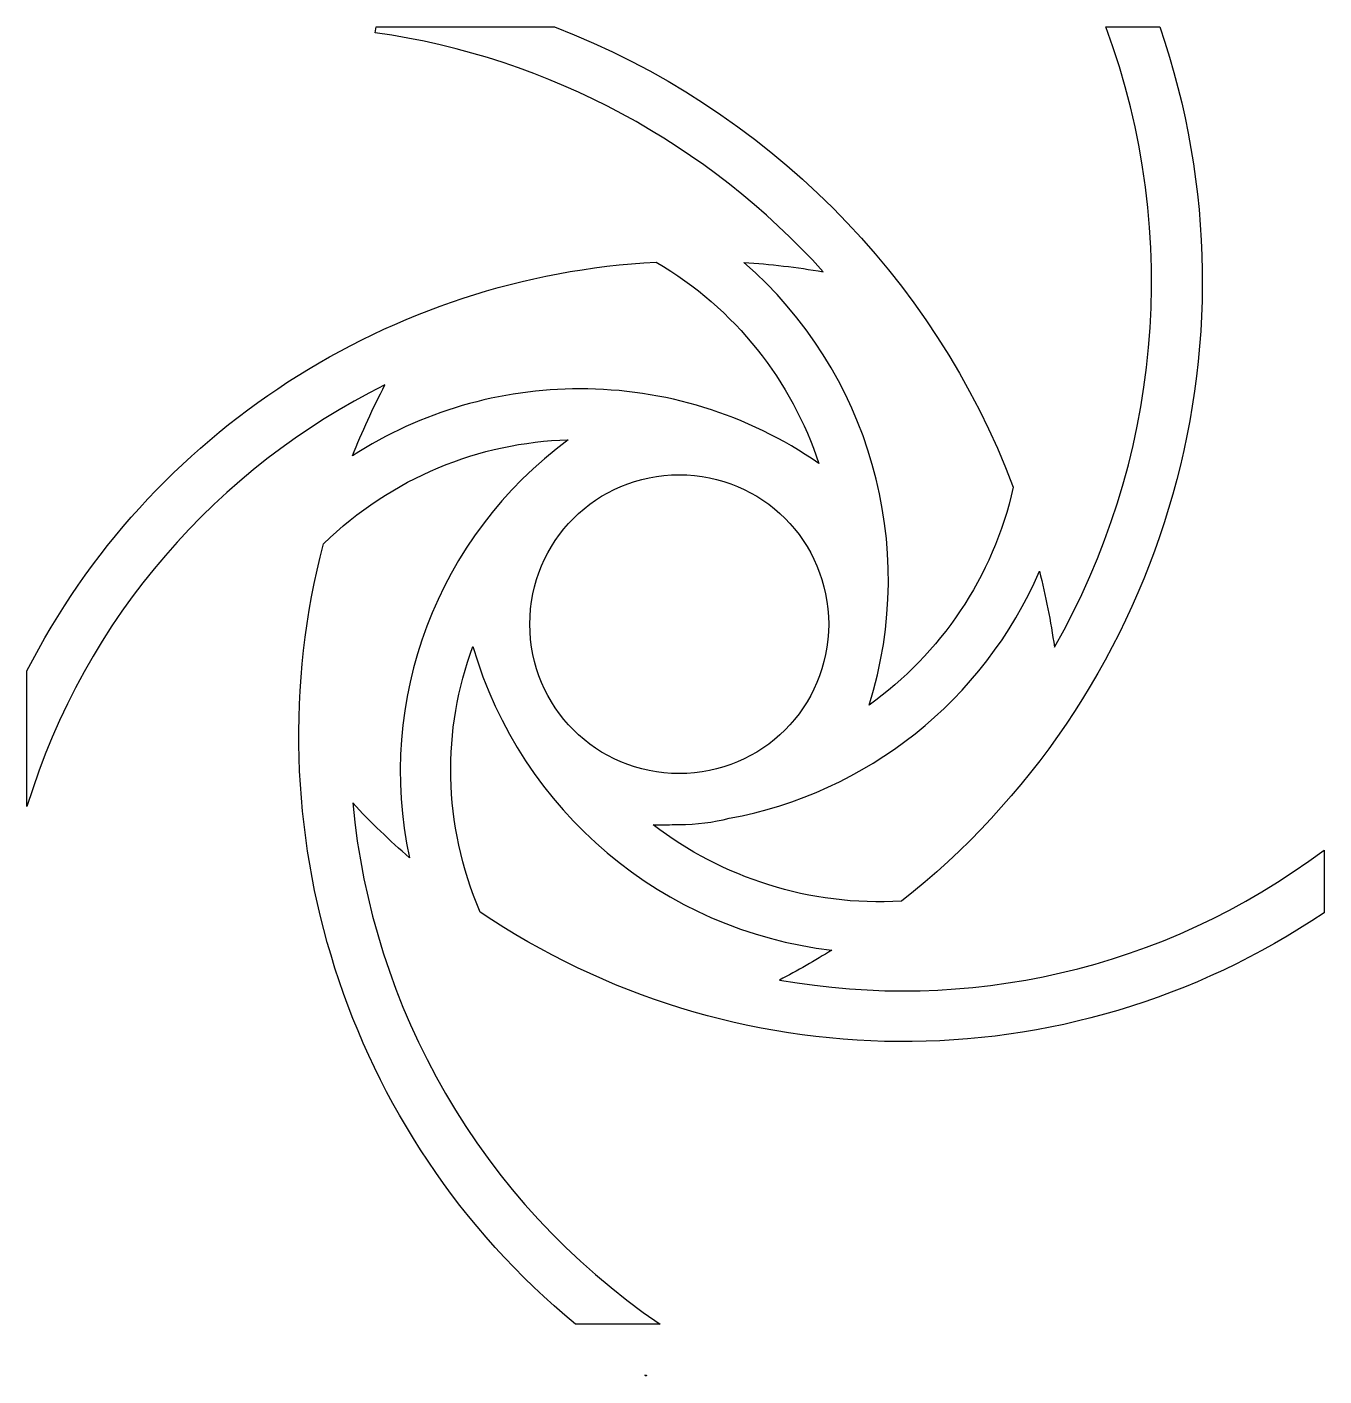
# Model space of a CAD drawing. Header units: centimetres. Extents: x -10 to 10, y -10.8 to 10.
import ezdxf

# ---------------------------------------------------------------- set-up
doc = ezdxf.new("R2010")
doc.units = ezdxf.units.CM
doc.header["$MEASUREMENT"] = 0
doc.layers.add('Layer 1', color=7, linetype='Continuous')

msp = doc.modelspace()

# ---------------------------------------------------------------- linework, layer by layer
at = {"layer": 'Layer 1'}
for points, knots in [([(-4.63848, 10.03201), (-4.63848, 10.03201), (-4.65168, 9.9424), (-4.65168, 9.9424), (-4.65168, 9.9424), (-1.94104, 9.56226), (0.50335, 8.21267), (2.27837, 6.24486), (2.27837, 6.24486), (1.86808, 6.31583), (1.45833, 6.36377), (1.05027, 6.38979), (1.05027, 6.38979), (2.98544, 4.71395), (3.76749, 2.01035), (2.98873, -0.45719), (2.98873, -0.45719), (4.08784, 0.33228), (4.90429, 1.51121), (5.21963, 2.91098), (5.21963, 2.91098), (3.98875, 6.1884), (1.3675, 8.78515), (-1.87766, 10.03214), (-1.87766, 10.03214), (-1.87766, 10.03214), (-4.63848, 10.03214), (-4.63848, 10.03214), (-4.63848, 10.03214), (-4.63848, 10.03214), (-4.63848, 10.03201), (-4.63848, 10.03201)], [0, 0, 0, 0, 0.11111111, 0.11111111, 0.11111111, 0.11111111, 0.22222222, 0.22222222, 0.22222222, 0.22222222, 0.33333333, 0.33333333, 0.33333333, 0.33333333, 0.44444444, 0.44444444, 0.44444444, 0.44444444, 0.55555556, 0.55555556, 0.55555556, 0.55555556, 0.66666667, 0.66666667, 0.66666667, 0.66666667, 0.77777778, 0.77777778, 0.77777778, 0.77777778, 1, 1, 1, 1]), ([(6.65326, 10.03201), (7.85969, 6.76315), (7.47069, 3.27109), (5.85607, 0.4388), (5.85607, 0.4388), (5.79817, 0.83737), (5.72029, 1.22958), (5.62415, 1.61423), (5.62415, 1.61423), (4.7673, -0.38217), (2.95007, -1.82246), (0.82358, -2.20851), (0.82358, -2.20851), (0.57631, -2.27235), (0.31689, -2.30604), (0.05014, -2.30604), (0.05014, -2.30604), (0.02674, -2.30604), (0.00354, -2.3052), (-0.01973, -2.30469), (-0.01973, -2.30469), (-0.12937, -2.30988), (-0.23964, -2.31177), (-0.35045, -2.31127), (-0.35045, -2.31127), (0.7153, -3.12819), (2.06438, -3.57521), (3.48818, -3.49197), (3.48818, -3.49197), (7.47921, -0.35046), (9.19022, 5.06117), (7.48747, 10.03206), (7.48747, 10.03206), (7.48747, 10.03206), (6.65339, 10.03205), (6.65339, 10.03205), (6.65339, 10.03205), (6.65339, 10.03205), (6.65326, 10.03201), (6.65326, 10.03201)], [0, 0, 0, 0, 0.09090909, 0.09090909, 0.09090909, 0.09090909, 0.18181818, 0.18181818, 0.18181818, 0.18181818, 0.27272727, 0.27272727, 0.27272727, 0.27272727, 0.36363636, 0.36363636, 0.36363636, 0.36363636, 0.45454545, 0.45454545, 0.45454545, 0.45454545, 0.54545455, 0.54545455, 0.54545455, 0.54545455, 0.63636364, 0.63636364, 0.63636364, 0.63636364, 0.72727273, 0.72727273, 0.72727273, 0.72727273, 0.81818182, 0.81818182, 0.81818182, 0.81818182, 1, 1, 1, 1]), ([(-0.30698, 6.39629), (-4.40727, 6.17617), (-8.1536, 3.77585), (-10.04124, 0.06983), (-10.04124, 0.06983), (-10.04124, 0.06983), (-10.04124, -2.02537), (-10.04124, -2.02537), (-10.04124, -2.02537), (-9.138, 0.91783), (-7.08084, 3.21434), (-4.50273, 4.49481), (-4.50273, 4.49481), (-4.69122, 4.1347), (-4.85837, 3.76817), (-5.00622, 3.39718), (-5.00622, 3.39718), (-3.93979, 4.08781), (-2.71346, 4.43392), (-1.48646, 4.43417), (-1.48646, 4.43417), (-0.1914, 4.43447), (1.10383, 4.0496), (2.21116, 3.27982), (2.21116, 3.27982), (1.79045, 4.55076), (0.9247, 5.67441), (-0.30711, 6.39633), (-0.30711, 6.39633), (-0.30711, 6.39633), (-0.30698, 6.39629), (-0.30698, 6.39629)], [0, 0, 0, 0, 0.11111111, 0.11111111, 0.11111111, 0.11111111, 0.22222222, 0.22222222, 0.22222222, 0.22222222, 0.33333333, 0.33333333, 0.33333333, 0.33333333, 0.44444444, 0.44444444, 0.44444444, 0.44444444, 0.55555556, 0.55555556, 0.55555556, 0.55555556, 0.66666667, 0.66666667, 0.66666667, 0.66666667, 0.77777778, 0.77777778, 0.77777778, 0.77777778, 1, 1, 1, 1]), ([(-1.6669, 3.64753), (-3.03778, 3.60431), (-4.395, 3.0673), (-5.45282, 2.03722), (-5.45282, 2.03722), (-6.59616, -2.32548), (-5.1385, -7.07899), (-1.55363, -10.03598), (-1.55363, -10.03598), (-1.55363, -10.03598), (-0.24516, -10.03598), (-0.24516, -10.03598), (-0.24516, -10.03598), (-3.05405, -8.11974), (-4.70556, -5.12497), (-5.00213, -1.97262), (-5.00213, -1.97262), (-4.72142, -2.27328), (-4.42721, -2.55517), (-4.12192, -2.81999), (-4.12192, -2.81999), (-4.65303, -0.38825), (-3.70058, 2.14065), (-1.6669, 3.64752), (-1.6669, 3.64752), (-1.6669, 3.64752), (-1.6669, 3.64753), (-1.6669, 3.64753)], [0, 0, 0, 0, 0.125, 0.125, 0.125, 0.125, 0.25, 0.25, 0.25, 0.25, 0.375, 0.375, 0.375, 0.375, 0.5, 0.5, 0.5, 0.5, 0.625, 0.625, 0.625, 0.625, 0.75, 0.75, 0.75, 0.75, 1, 1, 1, 1]), ([(0.0501, 3.10592), (-1.23138, 3.10592), (-2.26125, 2.075), (-2.26125, 0.79326), (-2.26125, 0.79326), (-2.26125, -0.48822), (-1.23138, -1.51805), (0.0501, -1.51805), (0.0501, -1.51805), (1.33158, -1.51805), (2.36272, -0.48843), (2.36272, 0.7933), (2.36272, 0.7933), (2.36272, 2.075), (1.33159, 3.10592), (0.05014, 3.10592), (0.05014, 3.10592), (0.05014, 3.10592), (0.0501, 3.10592), (0.0501, 3.10592)], [0, 0, 0, 0, 0.16666667, 0.16666667, 0.16666667, 0.16666667, 0.33333333, 0.33333333, 0.33333333, 0.33333333, 0.5, 0.5, 0.5, 0.5, 0.66666667, 0.66666667, 0.66666667, 0.66666667, 1, 1, 1, 1]), ([(-3.14151, 0.44934), (-3.61948, -0.83763), (-3.61379, -2.29495), (-3.02951, -3.65938), (-3.02951, -3.65938), (0.82949, -6.27329), (6.01721, -6.38537), (10.02675, -3.66992), (10.02675, -3.66992), (10.02675, -3.66992), (10.02675, -2.70006), (10.02675, -2.70006), (10.02675, -2.70006), (7.5245, -4.58202), (4.46834, -5.22044), (1.6037, -4.71105), (1.6037, -4.71105), (1.88053, -4.56616), (2.15007, -4.41178), (2.41155, -4.24847), (2.41155, -4.24847), (-0.18659, -3.94975), (-2.40386, -2.1028), (-3.14147, 0.44929), (-3.14147, 0.44929), (-3.14147, 0.44929), (-3.14151, 0.44934), (-3.14151, 0.44934)], [0, 0, 0, 0, 0.125, 0.125, 0.125, 0.125, 0.25, 0.25, 0.25, 0.25, 0.375, 0.375, 0.375, 0.375, 0.5, 0.5, 0.5, 0.5, 0.625, 0.625, 0.625, 0.625, 0.75, 0.75, 0.75, 0.75, 1, 1, 1, 1]), ([(-0.48228, -10.82401), (-0.47566, -10.82831), (-0.46921, -10.83287), (-0.46255, -10.83717), (-0.46255, -10.83717), (-0.46255, -10.83717), (-0.45454, -10.82397), (-0.45454, -10.82397), (-0.45454, -10.82397), (-0.45454, -10.82397), (-0.48223, -10.82397), (-0.48223, -10.82397), (-0.48223, -10.82397), (-0.48223, -10.82397), (-0.48228, -10.82401), (-0.48228, -10.82401)], [0, 0, 0, 0, 0.2, 0.2, 0.2, 0.2, 0.4, 0.4, 0.4, 0.4, 0.6, 0.6, 0.6, 0.6, 1, 1, 1, 1])]:
    msp.add_open_spline(points, degree=3, knots=knots, dxfattribs=at)

doc.saveas('drawing.dxf')
